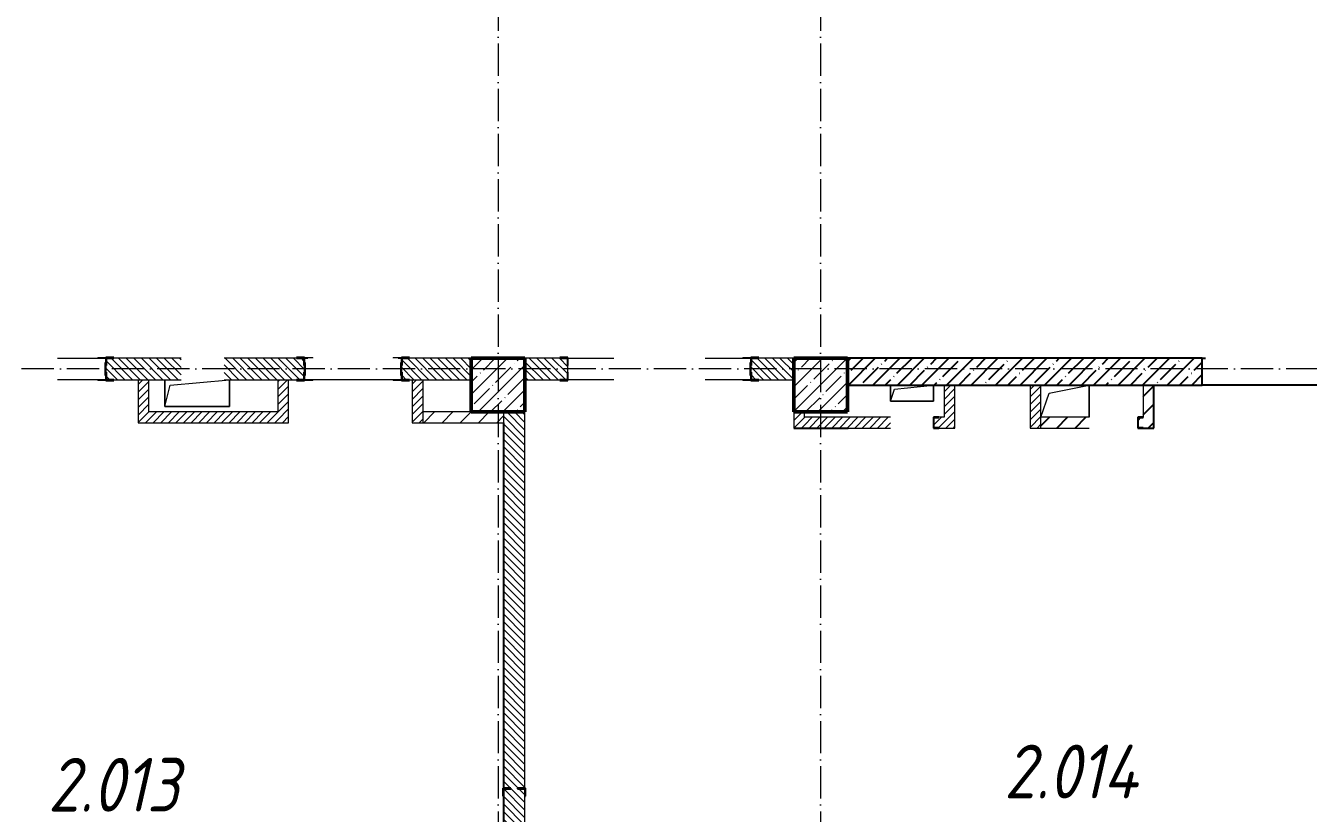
# Model space of a CAD drawing. Header units: millimetres. Extents: x -401725 to 250493, y 305116 to 802890.
# Drawn here: x 15963 to 27896, y 517963 to 525290 of the extents above; entities that cross this region are included whole.
import ezdxf

# ---------------------------------------------------------------- set-up
doc = ezdxf.new("R2010")
doc.units = ezdxf.units.MM
doc.linetypes.add('50_200_ШТРИХ_1Т_ш5_п1_п1_', pattern=[700, 500, -100, 0, -100])
for name, color, linetype, lineweight in [('A-FLOR-____-OTLN', 7, 'Continuous', 9), ('A-GENM-____-MCUT', 7, 'Continuous', 25), ('A-GENM-____-OTLN', 7, 'Continuous', 9), ('A-GENM-____-OTLN-1', 7, 'Continuous', 25), ('A-WALL-____-MCUT', 7, 'Continuous', 13), ('A-WALL-____-PATT-1', 7, 'Continuous', 9), ('A-WALL-FNSH-MCUT-1', 7, 'Continuous', 9), ('I-WALL-____-OTLN', 7, 'Continuous', 9), ('S-COLS-____-MCUT', 7, 'Continuous', 50), ('S-COLS-____-OTLN', 7, 'Continuous', 9), ('S-GRID-____-OTLN-1', 7, '50_200_ШТРИХ_1Т_ш5_п1_п1_', 9), ('Марки помещений', 7, 'Continuous', 9)]:
    doc.layers.add(name, color=color, linetype=linetype, lineweight=lineweight)
doc.styles.add('ISOCPEUR_I_2', font='isocpeui.ttf', dxfattribs={"width": 0.85, "height": 2.3})
pattern_1 = [(135, (-15591.663, 459015.94), (-35.35534, -35.35534), [])]
pattern_2 = [(45, (-15591.663, 459015.94), (-35.35534, 35.35534), [])]
pattern_3 = [(45, (-15591.66, 459015.94), (-84.85281, 84.85281), [])]

# ---------------------------------------------------------------- blocks, each defined once
blk = doc.blocks.new('BSC_Колонна _Прямоугольная - 500х500-V14-АР1_План отверстий 2 этажа в осях 1-64_Ю-ЯЯ')
at = {"layer": 'S-COLS-____-OTLN'}
h = blk.add_hatch(dxfattribs=at)
h.set_pattern_fill('FP_23', color=256, style=0, pattern_type=2)
h.set_pattern_definition([(45, (-35950, -62931.04), (-114.04925, 114.04925), []), (45, (-35835.95, -62931.04), (-114.04925, 114.04925), [201.613, -40.323, 3.353, -36.97])])
h.paths.add_polyline_path([(-250, -250), (250, -250), (250, 250), (-250, 250)], flags=0)
at = {"layer": 'S-COLS-____-MCUT'}
for p, q in [((250, 250), (-250, 250)), ((-250, 250), (-250, -250)), ((250, -250), (250, 250)), ((-250, -250), (250, -250))]:
    blk.add_line(p, q, dxfattribs=at)
blk = doc.blocks.new('BSC_Колонна _Прямоугольная - 500х500-V44-АР1_План отверстий 2 этажа в осях 1-64_Ю-ЯЯ')
at = {"layer": 'S-COLS-____-OTLN'}
h = blk.add_hatch(dxfattribs=at)
h.set_pattern_fill('FP_54', color=256, style=0, pattern_type=2)
h.set_pattern_definition([(45, (-38950, -62931.04), (-114.04925, 114.04925), []), (45, (-38835.95, -62931.04), (-114.04925, 114.04925), [201.613, -40.323, 3.353, -36.97])])
h.paths.add_polyline_path([(-250, -250), (250, -250), (250, 250), (-250, 250)], flags=0)
at = {"layer": 'S-COLS-____-MCUT'}
for p, q in [((250, 250), (-250, 250)), ((-250, 250), (-250, -250)), ((250, -250), (250, 250)), ((-250, -250), (250, -250))]:
    blk.add_line(p, q, dxfattribs=at)
blk = doc.blocks.new('Фахверк_СКБ_Уголок - 200_3960-28268576-АР1_План отверстий 2 этажа в осях 1-64_Ю-ЯЯ')
at = {"layer": 'A-GENM-____-MCUT'}
for p, q in [((200, 156), (125, 156)), ((125, 156), (125, 81)), ((131, 81), (131, 150)), ((131, 150), (200, 150)), ((200, 150), (200, 156)), ((125, 81), (131, 81)), ((131, 19), (125, 19)), ((125, 19), (125, -56)), ((131, -50), (131, 19)), ((125, -56), (200, -56)), ((200, -50), (131, -50)), ((200, -56), (200, -50))]:
    blk.add_line(p, q, dxfattribs=at)
blk = doc.blocks.new('АР_Перемычка - АР_Перемычка-28357691-АР1_План отверстий 2 этажа в осях 1-64_Ю-ЯЯ')
at = {"layer": 'A-GENM-____-OTLN'}
blk.add_line((-250, -100), (-243, -100), dxfattribs=at)
blk = doc.blocks.new('154_Стойка_СКБ_Уголок - СМ-2480_200-28346303-АР1_План отверстий 2 этажа в осях 1-64_Ю-ЯЯ')
at = {"layer": 'A-GENM-____-MCUT'}
for p, q in [((125, 156), (125, 81)), ((200, 156), (125, 156)), ((131, 81), (131, 150)), ((131, 150), (200, 150)), ((200, 150), (200, 156)), ((125, 81), (131, 81)), ((131, 19), (125, 19)), ((125, 19), (125, -56)), ((131, -50), (131, 19)), ((125, -56), (200, -56)), ((200, -50), (131, -50)), ((200, -56), (200, -50))]:
    blk.add_line(p, q, dxfattribs=at)
blk = doc.blocks.new('Стойка_Влож_Полоса боковая - Полоса-V150-АР1_План отверстий 2 этажа в осях 1-64_Ю-ЯЯ')
at = {"layer": 'A-GENM-____-OTLN'}
for p, q in [((-5, 60), (0, 60)), ((-5, -60), (-5, 60)), ((0, 31), (0, -31)), ((0, -60), (-5, -60))]:
    blk.add_line(p, q, dxfattribs=at)
blk = doc.blocks.new('Стойка_Влож_Уголок_Опорный - Уголок-28213941-АР1_План отверстий 2 этажа в осях 1-64_Ю-ЯЯ')
at = {"layer": 'A-GENM-____-OTLN'}
for p, q in [((-212, -6), (-212, 0)), ((0, 0), (0, -6)), ((-212, -75), (-212, -6)), ((-212, -6), (-206, -6)), ((-212, -75), (-206, -75)), ((-6, -6), (0, -6)), ((-6, -75), (0, -75)), ((0, -6), (0, -75))]:
    blk.add_line(p, q, dxfattribs=at)
blk = doc.blocks.new('Фахверк_СКБ_Уголок - 200_3550-28267367-АР1_План отверстий 2 этажа в осях 1-64_Ю-ЯЯ')
at = {"layer": 'A-GENM-____-MCUT'}
for p, q in [((200, 156), (125, 156)), ((125, 156), (125, 81)), ((131, 81), (131, 150)), ((131, 150), (200, 150)), ((200, 150), (200, 156)), ((125, 81), (131, 81)), ((131, 19), (125, 19)), ((125, 19), (125, -56)), ((131, -50), (131, 19)), ((125, -56), (200, -56)), ((200, -50), (131, -50)), ((200, -56), (200, -50))]:
    blk.add_line(p, q, dxfattribs=at)
blk = doc.blocks.new('154_Фахверк_СКБ_Швеллер - Тип_100_3960-28331862-АР1_План отверстий 2 этажа в осях 1-64_Ю-ЯЯ')
at = {"layer": 'A-GENM-____-MCUT'}
for p, q in [((175, 50), (125, 50)), ((125, 50), (125, -50)), ((128, 47), (175, 47)), ((128, -47), (128, 47)), ((175, 47), (175, 50)), ((125, -50), (175, -50)), ((175, -47), (128, -47)), ((175, -50), (175, -47))]:
    blk.add_line(p, q, dxfattribs=at)
blk = doc.blocks.new('AR_Отверстие прямоугольное _в плите_ - AR_Отверстие прямоугольное _в плите_-30459255-АР1_План отверстий 2 этажа в осях 1-64_Ю-ЯЯ')
at = {"layer": 'A-GENM-____-OTLN'}
for p, q in [((-300, 125), (-300, -125)), ((-250, 75), (300, 125)), ((300, -125), (300, 125)), ((-300, -125), (-250, 75)), ((-300, -125), (300, -125))]:
    blk.add_line(p, q, dxfattribs=at)
blk = doc.blocks.new('AR_Отверстие прямоугольное _в плите_ - AR_Отверстие прямоугольное _в плите_-30459225-АР1_План отверстий 2 этажа в осях 1-64_Ю-ЯЯ')
at = {"layer": 'A-GENM-____-OTLN'}
for p, q in [((-200, 75), (-200, -75)), ((-200, -75), (-163, 37)), ((-163, 37), (200, 75)), ((200, -75), (200, 75)), ((-200, -75), (200, -75))]:
    blk.add_line(p, q, dxfattribs=at)
blk = doc.blocks.new('AR_Отверстие прямоугольное _в плите_ - AR_Отверстие прямоугольное _в плите_-30552670-АР1_План отверстий 2 этажа в осях 1-64_Ю-ЯЯ')
at = {"layer": 'A-GENM-____-OTLN'}
for p, q in [((-150, 75), (225, 150)), ((225, -150), (225, 150)), ((-225, -150), (-150, 75))]:
    blk.add_line(p, q, dxfattribs=at)
blk = doc.blocks.new('154_Фахверк_СКБ_Швеллер - Тип_100_3960_зеркало-36793856-АР1_План отверстий 2 этажа в осях 1-64_Ю-ЯЯ')
at = {"layer": 'A-GENM-____-MCUT'}
for p, q in [((175, 50), (125, 50)), ((125, 50), (125, -50)), ((128, 47), (175, 47)), ((128, -47), (128, 47)), ((175, 47), (175, 50)), ((125, -50), (175, -50)), ((175, -47), (128, -47)), ((175, -50), (175, -47))]:
    blk.add_line(p, q, dxfattribs=at)
blk = doc.blocks.new('2этаж')
at = {"layer": 'S-GRID-____-OTLN-1', "color": 251, "ltscale": 0.6, "true_color": 0x636466}
for p, q in [((20358.3, 549908.8), (20358.3, 511907.5)), ((23358.3, 549908.8), (23358.3, 511907.5)), ((88482.7, 522097), (-20260.4, 522097))]:
    blk.add_line(p, q, dxfattribs=at)

msp = doc.modelspace()

# ---------------------------------------------------------------- hatches: boundary and pattern name
h = msp.add_hatch()
h.set_pattern_fill('FP_13', color=256, style=0, pattern_type=2)
h.set_pattern_definition([(45, (-15591.66, 459015.94), (-114.04925, 114.04925), []), (45, (-15477.61, 459015.94), (-114.04925, 114.04925), [201.612, -40.322, 3.353, -36.97])])
h.paths.add_polyline_path([(29108.3366, 521946.983), (29108.3366, 522196.983), (28708.3366, 522196.983), (28708.3366, 521946.983)], flags=0)
h.paths.add_polyline_path([(26908.3366, 521946.983), (26908.3366, 522196.983), (23608.3366, 522196.983), (23608.3366, 521946.983), (26813.1715, 521946.983)], flags=0)
h = msp.add_hatch()
h.set_pattern_fill('FP_4', color=256, style=0, pattern_type=2)
h.set_pattern_definition(pattern_3)
h.paths.add_polyline_path([(26358.3366, 521646.983), (26458.3366, 521646.983), (26458.3366, 521946.983), (26358.3366, 521946.983)], flags=0)
h = msp.add_hatch()
h.set_pattern_fill('FP_4', color=256, style=0, pattern_type=2)
h.set_pattern_definition(pattern_3)
h.paths.add_polyline_path([(25408.3366, 521546.983), (25858.3366, 521546.983), (25858.3366, 521646.983), (25408.3366, 521646.983)], flags=0)
h.paths.add_polyline_path([(26458.3366, 521546.983), (26458.3366, 521646.983), (26358.3366, 521646.983), (26358.3366, 521643.983), (26311.3366, 521643.983), (26311.3366, 521549.983), (26358.3366, 521549.983), (26358.3366, 521546.983)], flags=0)
at = {"layer": 'A-WALL-____-PATT-1'}
h = msp.add_hatch(dxfattribs=at)
h.set_pattern_fill('FP_6', color=256, style=0, pattern_type=2)
h.set_pattern_definition(pattern_1)
h.paths.add_polyline_path([(20108.3366, 521996.983), (20108.3366, 522196.983), (19464.3366, 522196.983), (19464.3366, 522127.983), (19458.3366, 522127.983), (19458.3366, 522065.983), (19464.3366, 522065.983), (19464.3366, 521996.983), (19743.1689, 521996.983)], flags=0)
h.paths.add_polyline_path([(18552.3366, 521996.983), (18552.3366, 522065.983), (18558.3366, 522065.983), (18558.3366, 522127.983), (18552.3366, 522127.983), (18552.3366, 522196.983), (17808.3366, 522196.983), (17808.3366, 521996.983), (18483.3366, 521996.983)], flags=0)
h.paths.add_polyline_path([(17408.3366, 521996.983), (17408.3366, 522196.983), (16714.3366, 522196.983), (16714.3366, 522127.983), (16708.3366, 522127.983), (16708.3366, 522065.983), (16714.3366, 522065.983), (16714.3366, 521996.983), (16783.3366, 521996.983)], flags=0)
h.paths.add_polyline_path([(14608.3366, 521996.983), (15002.3366, 521996.983), (15002.3366, 522065.983), (15008.3366, 522065.983), (15008.3366, 522127.983), (15002.3366, 522127.983), (15002.3366, 522196.983), (14608.3366, 522196.983)], flags=0)
h = msp.add_hatch(dxfattribs=at)
h.set_pattern_fill('FP_6', color=256, style=0, pattern_type=2)
h.set_pattern_definition(pattern_1)
h.paths.add_polyline_path([(23108.3366, 521996.983), (23108.3366, 522196.983), (22714.3366, 522196.983), (22714.3366, 522127.983), (22708.3366, 522127.983), (22708.3366, 522065.983), (22714.3366, 522065.983), (22714.3366, 521996.983), (22783.3366, 521996.983)], flags=0)
h.paths.add_polyline_path([(20933.3366, 521996.983), (21002.3366, 521996.983), (21002.3366, 522065.983), (21008.3366, 522065.983), (21008.3366, 522127.983), (21002.3366, 522127.983), (21002.3366, 522196.983), (20608.3366, 522196.983), (20608.3366, 521996.983)], flags=0)
h = msp.add_hatch(dxfattribs=at)
h.set_pattern_fill('FP_5', color=256, style=0, pattern_type=2)
h.set_pattern_definition(pattern_2)
h.paths.add_polyline_path([(17108.3366, 521596.983), (17108.3366, 521996.983), (17008.3366, 521996.983), (17008.3366, 521596.983)], flags=0)
h = msp.add_hatch(dxfattribs=at)
h.set_pattern_fill('FP_5', color=256, style=0, pattern_type=2)
h.set_pattern_definition(pattern_2)
h.paths.add_polyline_path([(18408.3366, 521596.983), (18408.3366, 521996.983), (18308.3366, 521996.983), (18308.3366, 521596.983)], flags=0)
h = msp.add_hatch(dxfattribs=at)
h.set_pattern_fill('FP_5', color=256, style=0, pattern_type=2)
h.set_pattern_definition(pattern_2)
h.paths.add_polyline_path([(19658.3366, 521596.983), (19658.3366, 521996.983), (19558.3366, 521996.983), (19558.3366, 521596.983)], flags=0)
h = msp.add_hatch(dxfattribs=at)
h.set_pattern_fill('FP_5', color=256, style=0, pattern_type=2)
h.set_pattern_definition(pattern_2)
h.paths.add_polyline_path([(24608.3366, 521646.983), (24608.3366, 521946.983), (24508.3366, 521946.983), (24508.3366, 521646.983)], flags=0)
h = msp.add_hatch(dxfattribs=at)
h.set_pattern_fill('FP_5', color=256, style=0, pattern_type=2)
h.set_pattern_definition(pattern_2)
h.paths.add_polyline_path([(25408.3366, 521546.983), (25408.3366, 521946.983), (25308.3366, 521946.983), (25308.3366, 521546.983)], flags=0)
h = msp.add_hatch(dxfattribs=at)
h.set_pattern_fill('FP_5', color=256, style=0, pattern_type=2)
h.set_pattern_definition(pattern_2)
h.paths.add_polyline_path([(17108.3366, 521596.983), (18308.3366, 521596.983), (18308.3366, 521696.983), (17108.3366, 521696.983)], flags=0)
h = msp.add_hatch(dxfattribs=at)
h.set_pattern_fill('FP_4', color=256, style=0, pattern_type=2)
h.set_pattern_definition(pattern_3)
h.paths.add_polyline_path([(19743.1689, 521596.983), (20408.3366, 521596.983), (20408.3366, 521696.983), (19658.3366, 521696.983), (19658.3366, 521596.983)], flags=0)
h = msp.add_hatch(dxfattribs=at)
h.set_pattern_fill('FP_6', color=256, style=0, pattern_type=2)
h.set_pattern_definition(pattern_1)
h.paths.add_polyline_path([(20408.3366, 514696.983), (20608.3366, 514696.983), (20608.3366, 518190.983), (20539.3366, 518190.983), (20539.3366, 518196.983), (20608.3366, 518196.983), (20608.3366, 521696.983), (20408.3366, 521696.983), (20408.3366, 518196.983), (20477.3366, 518196.983), (20477.3366, 518190.983), (20408.3366, 518190.983), (20408.3366, 516240.5328)], flags=0)
h = msp.add_hatch(dxfattribs=at)
h.set_pattern_fill('FP_5', color=256, style=0, pattern_type=2)
h.set_pattern_definition(pattern_2)
h.paths.add_polyline_path([(23208.3366, 521546.983), (23208.3366, 521696.983), (23108.3366, 521696.983), (23108.3366, 521546.983)], flags=0)
h = msp.add_hatch(dxfattribs=at)
h.set_pattern_fill('FP_5', color=256, style=0, pattern_type=2)
h.set_pattern_definition(pattern_2)
h.paths.add_polyline_path([(24608.3366, 521546.983), (24608.3366, 521646.983), (24458.3366, 521646.983), (24458.3366, 521643.983), (24411.3366, 521643.983), (24411.3366, 521549.983), (24458.3366, 521549.983), (24458.3366, 521546.983)], flags=0)
h.paths.add_polyline_path([(23278.1702, 521546.983), (24008.3366, 521546.983), (24008.3366, 521646.983), (23208.3366, 521646.983), (23208.3366, 521546.983)], flags=0)

# ---------------------------------------------------------------- linework, layer by layer
for p, q in [((26908.3366, 522196.983), (23608.3366, 522196.983)), ((26908.3366, 521946.983), (26908.3366, 522196.983)), ((26908.3366, 522196.983), (26938.3366, 522196.983)), ((23608.3366, 521946.983), (26908.3366, 521946.983)), ((26458.3366, 521546.983), (26458.3366, 521946.983)), ((28708.3366, 521946.983), (26908.3366, 521946.983)), ((26358.3366, 521546.983), (26458.3366, 521546.983))]:
    msp.add_line(p, q)
for points in [[(20408.3366, 521596.983), (20408.3366, 514696.983)], [(23108.3366, 521546.983), (23614.9215, 521546.983)]]:
    msp.add_lwpolyline(points)
at = {"layer": 'A-FLOR-____-OTLN'}
for p, q in [((17258.3366, 521746.983), (17258.3366, 521996.983)), ((17858.3366, 521996.983), (17858.3366, 521746.983)), ((24008.3366, 521796.983), (24008.3366, 521946.983)), ((24408.3366, 521946.983), (24408.3366, 521796.983)), ((25858.3366, 521946.983), (25858.3366, 521646.983)), ((17858.3366, 521746.983), (17258.3366, 521746.983)), ((24408.3366, 521796.983), (24008.3366, 521796.983))]:
    msp.add_line(p, q, dxfattribs=at)
at = {"layer": 'A-WALL-____-MCUT'}
for p, q in [((17408.3366, 522196.983), (16783.3366, 522196.983)), ((18483.3366, 522196.983), (17808.3366, 522196.983)), ((20108.3366, 522196.983), (19533.3366, 522196.983)), ((20933.3366, 522196.983), (20608.3366, 522196.983)), ((23108.3366, 522196.983), (22783.3366, 522196.983)), ((21008.3366, 522065.983), (21008.3366, 522127.983)), ((16783.3366, 521996.983), (17408.3366, 521996.983)), ((17808.3366, 521996.983), (18483.3366, 521996.983)), ((19533.3366, 521996.983), (20108.3366, 521996.983)), ((20608.3366, 521996.983), (20933.3366, 521996.983)), ((22783.3366, 521996.983), (23108.3366, 521996.983)), ((20408.3366, 521696.983), (20408.3366, 518196.983)), ((20608.3366, 518196.983), (20608.3366, 521696.983)), ((20408.3366, 518121.983), (20408.3366, 514696.983)), ((20608.3366, 514696.983), (20608.3366, 518121.983))]:
    msp.add_line(p, q, dxfattribs=at)
at = {"layer": 'A-WALL-FNSH-MCUT-1'}
for p, q in [((17008.3366, 521996.983), (17008.3366, 521596.983)), ((17108.3366, 521696.983), (17108.3366, 521996.983)), ((18308.3366, 521996.983), (18308.3366, 521696.983)), ((18408.3366, 521596.983), (18408.3366, 521996.983)), ((19558.3366, 521996.983), (19558.3366, 521596.983)), ((19658.3366, 521996.983), (19658.3366, 521596.983)), ((24508.3366, 521946.983), (24508.3366, 521646.983)), ((24608.3366, 521546.983), (24608.3366, 521946.983)), ((25308.3366, 521946.983), (25308.3366, 521546.983)), ((25408.3366, 521546.983), (25408.3366, 521946.983)), ((26358.3366, 521946.983), (26358.3366, 521646.983)), ((17008.3366, 521596.983), (18408.3366, 521596.983)), ((18308.3366, 521696.983), (17108.3366, 521696.983)), ((19558.3366, 521596.983), (20408.3366, 521596.983)), ((20108.3366, 521696.983), (19658.3366, 521696.983)), ((23108.3366, 521696.983), (23108.3366, 521546.983)), ((23208.3366, 521646.983), (23208.3366, 521696.983)), ((24008.3366, 521646.983), (23208.3366, 521646.983)), ((24508.3366, 521646.983), (24458.3366, 521646.983)), ((25858.3366, 521646.983), (25408.3366, 521646.983)), ((23108.3366, 521546.983), (24008.3366, 521546.983)), ((24458.3366, 521546.983), (24608.3366, 521546.983)), ((25308.3366, 521546.983), (25858.3366, 521546.983))]:
    msp.add_line(p, q, dxfattribs=at)
at = {"layer": 'I-WALL-____-OTLN'}
for p, q in [((16258.3366, 522196.983), (16708.3366, 522196.983)), ((18558.3366, 522196.983), (18588.3366, 522196.983)), ((19428.3366, 522196.983), (19458.3366, 522196.983)), ((21008.3366, 522196.983), (21433.3366, 522196.983)), ((22283.3366, 522196.983), (22708.3366, 522196.983)), ((16708.3366, 521996.983), (16258.3366, 521996.983)), ((19458.3366, 521996.983), (18558.3366, 521996.983)), ((21433.3366, 521996.983), (21008.3366, 521996.983)), ((22708.3366, 521996.983), (22283.3366, 521996.983))]:
    msp.add_line(p, q, dxfattribs=at)

# ---------------------------------------------------------------- block references
at = {"color": 18, "true_color": 0x000000}
msp.add_blockref('2этаж', (0, 0), dxfattribs=at)
at = {"layer": 'A-GENM-____-OTLN'}
for name, p, rotation in [('Стойка_Влож_Уголок_Опорный - Уголок-28213941-АР1_План отверстий 2 этажа в осях 1-64_Ю-ЯЯ', (16708.3366, 521990.983), 269.9999999999995), ('Стойка_Влож_Уголок_Опорный - Уголок-28213941-АР1_План отверстий 2 этажа в осях 1-64_Ю-ЯЯ', (18558.3366, 522202.983), 89.99999999999955), ('Стойка_Влож_Уголок_Опорный - Уголок-28213941-АР1_План отверстий 2 этажа в осях 1-64_Ю-ЯЯ', (19458.3366, 521990.983), 269.9999999999995), ('Стойка_Влож_Уголок_Опорный - Уголок-28213941-АР1_План отверстий 2 этажа в осях 1-64_Ю-ЯЯ', (22708.3366, 521990.983), 269.9999999999995), ('Стойка_Влож_Полоса боковая - Полоса-V150-АР1_План отверстий 2 этажа в осях 1-64_Ю-ЯЯ', (18558.3366, 522096.983), 180)]:
    msp.add_blockref(name, p, dxfattribs=dict(at, rotation=rotation))
for name, p in [('Стойка_Влож_Полоса боковая - Полоса-V150-АР1_План отверстий 2 этажа в осях 1-64_Ю-ЯЯ', (16708.3366, 522096.983)), ('Стойка_Влож_Полоса боковая - Полоса-V150-АР1_План отверстий 2 этажа в осях 1-64_Ю-ЯЯ', (19458.3366, 522096.983)), ('Стойка_Влож_Полоса боковая - Полоса-V150-АР1_План отверстий 2 этажа в осях 1-64_Ю-ЯЯ', (22708.3366, 522096.983)), ('AR_Отверстие прямоугольное _в плите_ - AR_Отверстие прямоугольное _в плите_-30459255-АР1_План отверстий 2 этажа в осях 1-64_Ю-ЯЯ', (17558.3366, 521871.983)), ('АР_Перемычка - АР_Перемычка-28357691-АР1_План отверстий 2 этажа в осях 1-64_Ю-ЯЯ', (18558.3366, 522096.983)), ('AR_Отверстие прямоугольное _в плите_ - AR_Отверстие прямоугольное _в плите_-30459225-АР1_План отверстий 2 этажа в осях 1-64_Ю-ЯЯ', (24208.3366, 521871.983)), ('AR_Отверстие прямоугольное _в плите_ - AR_Отверстие прямоугольное _в плите_-30552670-АР1_План отверстий 2 этажа в осях 1-64_Ю-ЯЯ', (25633.3366, 521796.983))]:
    msp.add_blockref(name, p, dxfattribs=at)
at = {"layer": 'A-GENM-____-OTLN-1'}
for name, p in [('154_Стойка_СКБ_Уголок - СМ-2480_200-28346303-АР1_План отверстий 2 этажа в осях 1-64_Ю-ЯЯ', (16583.3366, 522046.983)), ('154_Стойка_СКБ_Уголок - СМ-2480_200-28346303-АР1_План отверстий 2 этажа в осях 1-64_Ю-ЯЯ', (19333.3366, 522046.983)), ('154_Стойка_СКБ_Уголок - СМ-2480_200-28346303-АР1_План отверстий 2 этажа в осях 1-64_Ю-ЯЯ', (22583.3366, 522046.983)), ('154_Фахверк_СКБ_Швеллер - Тип_100_3960-28331862-АР1_План отверстий 2 этажа в осях 1-64_Ю-ЯЯ', (24283.3366, 521596.983)), ('154_Фахверк_СКБ_Швеллер - Тип_100_3960_зеркало-36793856-АР1_План отверстий 2 этажа в осях 1-64_Ю-ЯЯ', (26183.3366, 521596.983))]:
    msp.add_blockref(name, p, dxfattribs=at)
for name, p, rotation in [('154_Стойка_СКБ_Уголок - СМ-2480_200-28346303-АР1_План отверстий 2 этажа в осях 1-64_Ю-ЯЯ', (18683.3366, 522146.983), 180), ('Фахверк_СКБ_Уголок - 200_3960-28268576-АР1_План отверстий 2 этажа в осях 1-64_Ю-ЯЯ', (21133.3366, 522146.983), 180), ('Фахверк_СКБ_Уголок - 200_3550-28267367-АР1_План отверстий 2 этажа в осях 1-64_Ю-ЯЯ', (20458.3366, 518321.983), 269.9999999999999)]:
    msp.add_blockref(name, p, dxfattribs=dict(at, rotation=rotation))
at = {"layer": 'S-COLS-____-OTLN'}
for name, p in [('BSC_Колонна _Прямоугольная - 500х500-V14-АР1_План отверстий 2 этажа в осях 1-64_Ю-ЯЯ', (20358.3366, 521946.983)), ('BSC_Колонна _Прямоугольная - 500х500-V44-АР1_План отверстий 2 этажа в осях 1-64_Ю-ЯЯ', (23358.3366, 521946.983))]:
    msp.add_blockref(name, p, dxfattribs=at)

# ---------------------------------------------------------------- texts
at = {"layer": 'Марки помещений', "char_height": 500, "attachment_point": 1, "style": 'ISOCPEUR_I_2'}
for s, insert, width in [('2.014', (25065.0242, 518602.0694), 769.62), ('2.013', (16170.8962, 518479.0694), 737.5525)]:
    msp.add_mtext(s, dxfattribs=dict(at, insert=insert, width=width))

doc.saveas('drawing.dxf')
